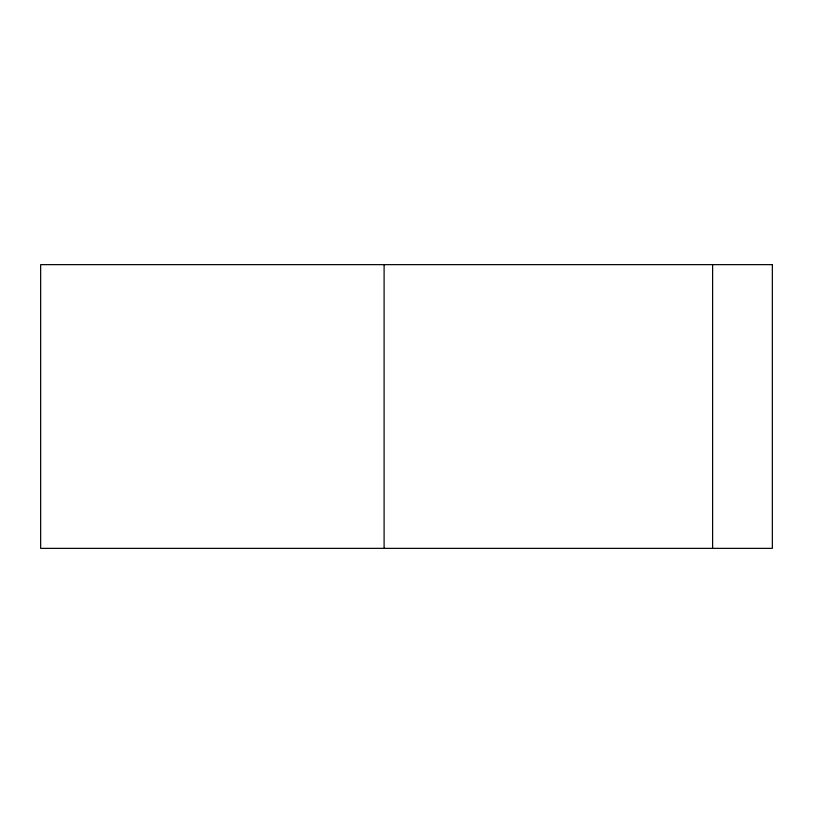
<?xml version="1.0" encoding="UTF-8"?>
<svg xmlns="http://www.w3.org/2000/svg" width="813" height="813" viewBox="0 0 813 813"><rect width="100%" height="100%" fill="white"/><g stroke="black" fill="none" stroke-linecap="round" stroke-linejoin="round"><path stroke-width="1.22" d="M712.615 264.642L712.615 548.358M384.102 264.642L384.102 548.358M772.35 264.642L40.65 264.642L40.65 548.358L772.35 548.358L772.35 264.642"/></g></svg>
